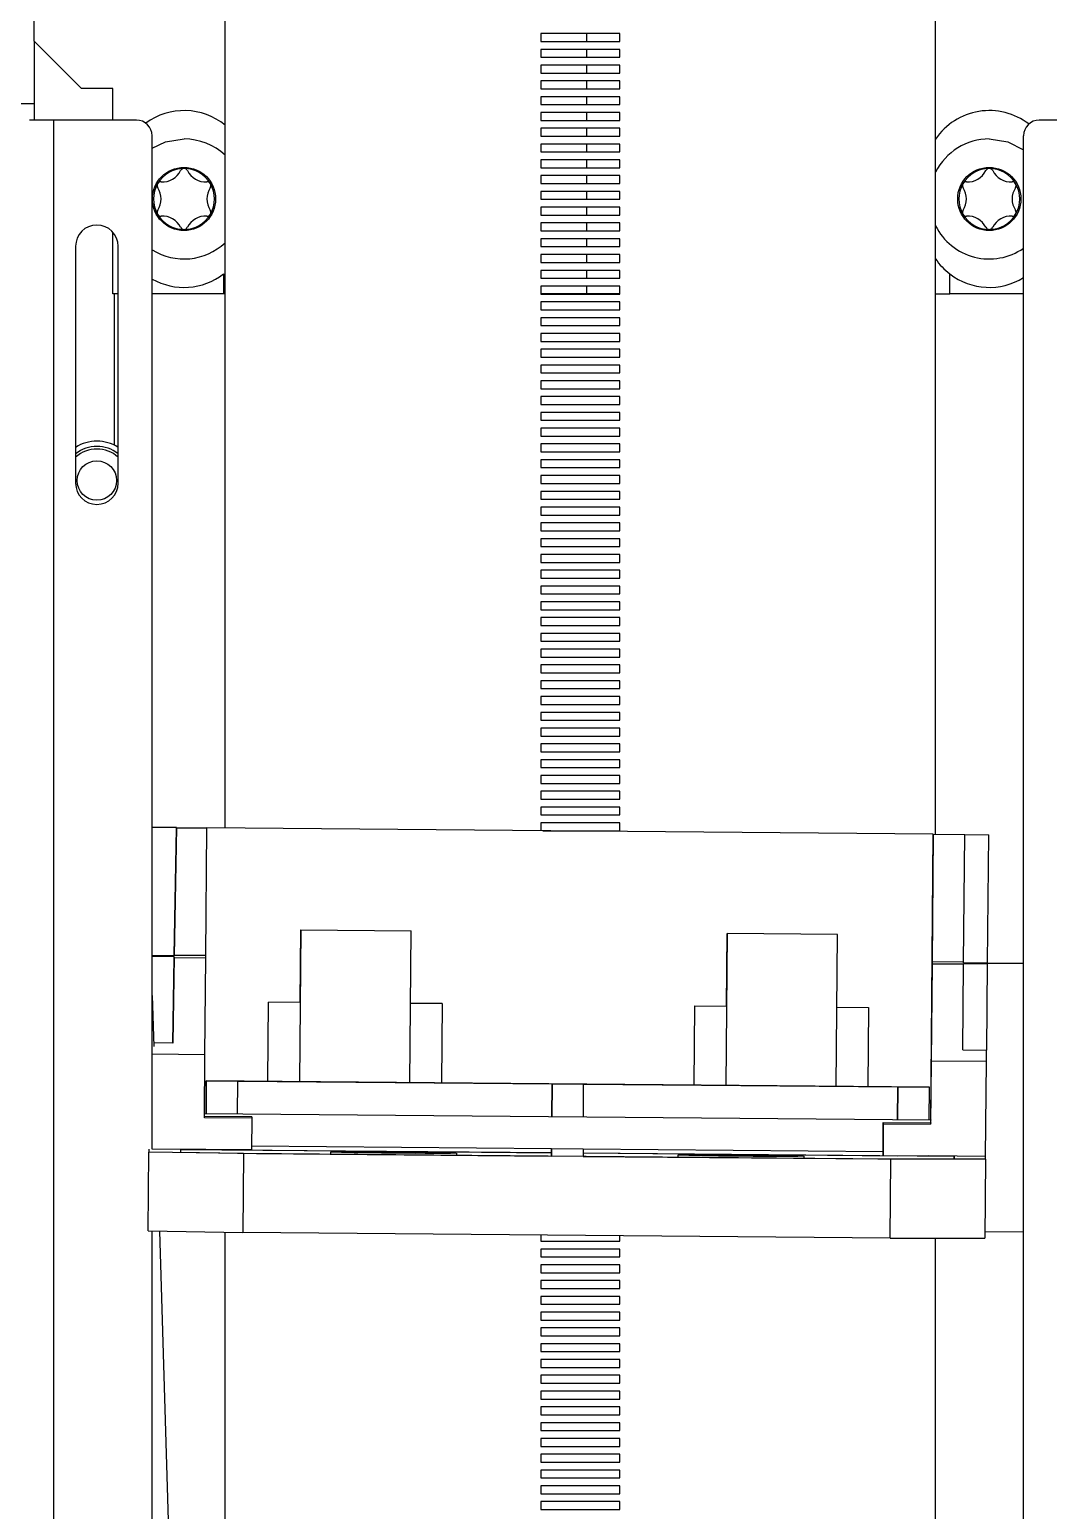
# Paper-space layout 'D' of a CAD drawing. Header units: inches. Extents: x 0 to 136, y 0 to 88.
# Drawn here: x 20.511 to 23.898, y 75.1 to 80.024 of the extents above; entities that cross this region are included whole.
import ezdxf

# ---------------------------------------------------------------- set-up
doc = ezdxf.new("R2010")
doc.units = ezdxf.units.IN
doc.header["$LTSCALE"] = 4
doc.header["$MEASUREMENT"] = 0

psp = doc.layouts.new('D')

# ---------------------------------------------------------------- linework, layer by layer
at = {"color": 7, "linetype": 'Continuous', "lineweight": 25}
for p, q in [((21.1609, 77.3692), (21.1609, 81.8923)), ((23.5231, 77.3486), (23.5231, 81.8923)), ((20.5257, 79.9858), (20.5257, 81.4031)), ((20.6832, 79.8283), (20.5257, 79.9858)), ((20.5257, 79.9858), (20.5257, 79.7233)), ((22.4732, 80.0109), (22.2107, 80.0109)), ((22.2107, 80.0109), (22.2107, 79.9847)), ((22.4732, 80.0109), (22.2107, 80.0109)), ((22.2107, 79.9847), (22.4732, 79.9847)), ((22.363, 80.0109), (22.363, 79.9847)), ((22.363, 80.0109), (22.363, 79.9847)), ((22.4732, 79.9847), (22.4732, 80.0109)), ((22.4732, 79.9584), (22.2107, 79.9584)), ((22.2107, 79.9584), (22.2107, 79.9322)), ((22.4732, 79.9584), (22.2107, 79.9584)), ((22.2107, 79.9322), (22.4732, 79.9322)), ((22.363, 79.9584), (22.363, 79.9322)), ((22.363, 79.9584), (22.363, 79.9322)), ((22.4732, 79.9322), (22.4732, 79.9584)), ((22.4732, 79.9059), (22.2107, 79.9059)), ((22.2107, 79.9059), (22.2107, 79.8797)), ((22.4732, 79.9059), (22.2107, 79.9059)), ((22.2107, 79.8797), (22.4732, 79.8797)), ((22.363, 79.9059), (22.363, 79.8797)), ((22.363, 79.9059), (22.363, 79.8797)), ((22.4732, 79.8797), (22.4732, 79.9059)), ((20.7882, 79.8283), (20.6832, 79.8283)), ((20.7882, 79.7233), (20.7882, 79.8283)), ((22.4732, 79.8534), (22.2107, 79.8534)), ((22.2107, 79.8534), (22.2107, 79.8272)), ((22.4732, 79.8534), (22.2107, 79.8534)), ((22.2107, 79.8272), (22.4732, 79.8272)), ((22.363, 79.8534), (22.363, 79.8272)), ((22.363, 79.8534), (22.363, 79.8272)), ((22.4732, 79.8272), (22.4732, 79.8534)), ((20.5257, 79.7771), (20.4207, 79.7771)), ((22.4732, 79.801), (22.2107, 79.801)), ((22.2107, 79.801), (22.2107, 79.7747)), ((22.4732, 79.801), (22.2107, 79.801)), ((22.2107, 79.7747), (22.4732, 79.7747)), ((22.363, 79.801), (22.363, 79.7747)), ((22.363, 79.801), (22.363, 79.7747)), ((22.4732, 79.7747), (22.4732, 79.801)), ((22.4732, 79.7485), (22.2107, 79.7485)), ((22.2107, 79.7485), (22.2107, 79.7222)), ((22.4732, 79.7485), (22.2107, 79.7485)), ((22.363, 79.7485), (22.363, 79.7222)), ((22.363, 79.7485), (22.363, 79.7222)), ((22.4732, 79.7222), (22.4732, 79.7485)), ((20.5911, 79.7233), (20.5111, 79.7233)), ((20.5911, 48.8047), (20.5911, 79.7233)), ((20.866, 79.7233), (20.5911, 79.7233)), ((22.2107, 79.7222), (22.4732, 79.7222)), ((22.4732, 79.696), (22.2107, 79.696)), ((22.2107, 79.696), (22.2107, 79.6697)), ((22.4732, 79.696), (22.2107, 79.696)), ((22.363, 79.696), (22.363, 79.6697)), ((22.363, 79.696), (22.363, 79.6697)), ((22.4732, 79.6697), (22.4732, 79.696)), ((24.1428, 79.7233), (23.8679, 79.7233)), ((20.9185, 76.3006), (20.9185, 79.6708)), ((22.2107, 79.6697), (22.4732, 79.6697)), ((22.4732, 79.6435), (22.2107, 79.6435)), ((22.2107, 79.6435), (22.2107, 79.6172)), ((22.4732, 79.6435), (22.2107, 79.6435)), ((22.363, 79.6435), (22.363, 79.6172)), ((22.363, 79.6435), (22.363, 79.6172)), ((22.4732, 79.6172), (22.4732, 79.6435)), ((23.8154, 49.8332), (23.8154, 79.6708)), ((22.2107, 79.6172), (22.4732, 79.6172)), ((22.4732, 79.591), (22.2107, 79.591)), ((22.2107, 79.591), (22.2107, 79.5647)), ((22.4732, 79.591), (22.2107, 79.591)), ((22.363, 79.591), (22.363, 79.5647)), ((22.363, 79.591), (22.363, 79.5647)), ((22.4732, 79.5647), (22.4732, 79.591)), ((22.2107, 79.5647), (22.4732, 79.5647)), ((22.4732, 79.5385), (22.2107, 79.5385)), ((22.2107, 79.5385), (22.2107, 79.5122)), ((22.4732, 79.5385), (22.2107, 79.5385)), ((22.363, 79.5385), (22.363, 79.5122)), ((22.363, 79.5385), (22.363, 79.5122)), ((22.4732, 79.5122), (22.4732, 79.5385)), ((22.2107, 79.5122), (22.4732, 79.5122)), ((22.4732, 79.486), (22.2107, 79.486)), ((22.2107, 79.486), (22.2107, 79.4597)), ((22.4732, 79.486), (22.2107, 79.486)), ((22.363, 79.486), (22.363, 79.4597)), ((22.363, 79.486), (22.363, 79.4597)), ((22.4732, 79.4597), (22.4732, 79.486)), ((22.2107, 79.4597), (22.4732, 79.4597)), ((22.4732, 79.4335), (22.2107, 79.4335)), ((22.2107, 79.4335), (22.2107, 79.4073)), ((22.4732, 79.4335), (22.2107, 79.4335)), ((22.363, 79.4335), (22.363, 79.4073)), ((22.363, 79.4335), (22.363, 79.4073)), ((22.4732, 79.4073), (22.4732, 79.4335)), ((22.2107, 79.4073), (22.4732, 79.4073)), ((22.4732, 79.381), (22.2107, 79.381)), ((22.2107, 79.381), (22.2107, 79.3548)), ((22.4732, 79.381), (22.2107, 79.381)), ((22.363, 79.381), (22.363, 79.3548)), ((22.363, 79.381), (22.363, 79.3548)), ((22.4732, 79.3548), (22.4732, 79.381)), ((20.7882, 79.1459), (20.7882, 79.35)), ((22.2107, 79.3548), (22.4732, 79.3548)), ((20.6639, 79.3034), (20.6639, 78.516)), ((20.8057, 78.516), (20.8057, 79.3034)), ((22.4732, 79.3285), (22.2107, 79.3285)), ((22.2107, 79.3285), (22.2107, 79.3023)), ((22.4732, 79.3285), (22.2107, 79.3285)), ((22.2107, 79.3023), (22.4732, 79.3023)), ((22.363, 79.3285), (22.363, 79.3023)), ((22.363, 79.3285), (22.363, 79.3023)), ((22.4732, 79.3023), (22.4732, 79.3285)), ((22.4732, 79.276), (22.2107, 79.276)), ((22.2107, 79.276), (22.2107, 79.2498)), ((22.4732, 79.276), (22.2107, 79.276)), ((22.2107, 79.2498), (22.4732, 79.2498)), ((22.363, 79.276), (22.363, 79.2498)), ((22.363, 79.276), (22.363, 79.2498)), ((22.4732, 79.2498), (22.4732, 79.276)), ((21.1556, 79.2115), (21.1556, 79.1459)), ((22.4732, 79.2235), (22.2107, 79.2235)), ((22.2107, 79.2235), (22.2107, 79.1973)), ((22.4732, 79.2235), (22.2107, 79.2235)), ((22.2107, 79.1973), (22.4732, 79.1973)), ((22.363, 79.2235), (22.363, 79.1973)), ((22.363, 79.2235), (22.363, 79.1973)), ((22.4732, 79.1973), (22.4732, 79.2235)), ((23.5703, 79.1459), (23.5703, 79.2115)), ((20.8057, 79.1459), (20.7882, 79.1459)), ((20.7934, 78.6419), (20.7934, 79.1459)), ((21.1556, 79.1459), (20.9185, 79.1459)), ((21.1609, 79.1459), (21.1556, 79.1459)), ((22.4732, 79.171), (22.2107, 79.171)), ((22.2107, 79.171), (22.2107, 79.1448)), ((22.4732, 79.171), (22.2107, 79.171)), ((22.363, 79.1459), (22.2107, 79.1459)), ((22.2107, 79.1448), (22.4732, 79.1448)), ((22.363, 79.171), (22.363, 79.1459)), ((22.363, 79.171), (22.363, 79.1459)), ((22.4732, 79.1459), (22.363, 79.1459)), ((22.4732, 79.1448), (22.4732, 79.171)), ((23.5231, 79.1459), (23.5703, 79.1459)), ((23.8154, 79.1459), (23.5703, 79.1459)), ((22.4732, 79.1185), (22.2107, 79.1185)), ((22.2107, 79.1185), (22.2107, 79.0923)), ((22.4732, 79.1185), (22.2107, 79.1185)), ((22.2107, 79.0923), (22.4732, 79.0923)), ((22.4732, 79.0923), (22.4732, 79.1185)), ((22.4732, 79.066), (22.2107, 79.066)), ((22.2107, 79.066), (22.2107, 79.0398)), ((22.4732, 79.066), (22.2107, 79.066)), ((22.2107, 79.0398), (22.4732, 79.0398)), ((22.4732, 79.0398), (22.4732, 79.066)), ((22.4732, 79.0136), (22.2107, 79.0136)), ((22.2107, 79.0136), (22.2107, 78.9873)), ((22.4732, 79.0136), (22.2107, 79.0136)), ((22.2107, 78.9873), (22.4732, 78.9873)), ((22.4732, 78.9873), (22.4732, 79.0136)), ((22.4732, 78.9611), (22.2107, 78.9611)), ((22.2107, 78.9611), (22.2107, 78.9348)), ((22.4732, 78.9611), (22.2107, 78.9611)), ((22.4732, 78.9348), (22.4732, 78.9611)), ((22.2107, 78.9348), (22.4732, 78.9348)), ((22.4732, 78.9086), (22.2107, 78.9086)), ((22.2107, 78.9086), (22.2107, 78.8823)), ((22.4732, 78.9086), (22.2107, 78.9086)), ((22.4732, 78.8823), (22.4732, 78.9086)), ((22.2107, 78.8823), (22.4732, 78.8823)), ((22.4732, 78.8561), (22.2107, 78.8561)), ((22.2107, 78.8561), (22.2107, 78.8298)), ((22.4732, 78.8561), (22.2107, 78.8561)), ((22.4732, 78.8298), (22.4732, 78.8561)), ((22.2107, 78.8298), (22.4732, 78.8298)), ((22.4732, 78.8036), (22.2107, 78.8036)), ((22.2107, 78.8036), (22.2107, 78.7773)), ((22.4732, 78.8036), (22.2107, 78.8036)), ((22.4732, 78.7773), (22.4732, 78.8036)), ((22.2107, 78.7773), (22.4732, 78.7773)), ((22.4732, 78.7511), (22.2107, 78.7511)), ((22.2107, 78.7511), (22.2107, 78.7248)), ((22.4732, 78.7511), (22.2107, 78.7511)), ((22.4732, 78.7248), (22.4732, 78.7511)), ((22.2107, 78.7248), (22.4732, 78.7248)), ((22.4732, 78.6986), (22.2107, 78.6986)), ((22.2107, 78.6986), (22.2107, 78.6723)), ((22.4732, 78.6986), (22.2107, 78.6986)), ((22.4732, 78.6723), (22.4732, 78.6986)), ((22.2107, 78.6723), (22.4732, 78.6723)), ((22.4732, 78.6461), (22.2107, 78.6461)), ((22.2107, 78.6461), (22.2107, 78.6199)), ((22.4732, 78.6461), (22.2107, 78.6461)), ((22.4732, 78.6199), (22.4732, 78.6461)), ((22.2107, 78.6199), (22.4732, 78.6199)), ((22.4732, 78.5936), (22.2107, 78.5936)), ((22.2107, 78.5936), (22.2107, 78.5674)), ((22.4732, 78.5936), (22.2107, 78.5936)), ((22.4732, 78.5674), (22.4732, 78.5936)), ((22.2107, 78.5674), (22.4732, 78.5674)), ((22.4732, 78.5411), (22.2107, 78.5411)), ((22.2107, 78.5411), (22.2107, 78.5149)), ((22.4732, 78.5411), (22.2107, 78.5411)), ((22.2107, 78.5149), (22.4732, 78.5149)), ((22.4732, 78.5149), (22.4732, 78.5411)), ((22.4732, 78.4886), (22.2107, 78.4886)), ((22.2107, 78.4886), (22.2107, 78.4624)), ((22.4732, 78.4886), (22.2107, 78.4886)), ((22.2107, 78.4624), (22.4732, 78.4624)), ((22.4732, 78.4624), (22.4732, 78.4886)), ((22.4732, 78.4361), (22.2107, 78.4361)), ((22.2107, 78.4361), (22.2107, 78.4099)), ((22.4732, 78.4361), (22.2107, 78.4361)), ((22.2107, 78.4099), (22.4732, 78.4099)), ((22.4732, 78.4099), (22.4732, 78.4361)), ((22.4732, 78.3836), (22.2107, 78.3836)), ((22.2107, 78.3836), (22.2107, 78.3574)), ((22.4732, 78.3836), (22.2107, 78.3836)), ((22.2107, 78.3574), (22.4732, 78.3574)), ((22.4732, 78.3574), (22.4732, 78.3836)), ((22.4732, 78.3311), (22.2107, 78.3311)), ((22.2107, 78.3311), (22.2107, 78.3049)), ((22.4732, 78.3311), (22.2107, 78.3311)), ((22.2107, 78.3049), (22.4732, 78.3049)), ((22.4732, 78.3049), (22.4732, 78.3311)), ((22.4732, 78.2786), (22.2107, 78.2786)), ((22.2107, 78.2786), (22.2107, 78.2524)), ((22.4732, 78.2786), (22.2107, 78.2786)), ((22.2107, 78.2524), (22.4732, 78.2524)), ((22.4732, 78.2524), (22.4732, 78.2786)), ((22.4732, 78.2262), (22.2107, 78.2262)), ((22.2107, 78.2262), (22.2107, 78.1999)), ((22.4732, 78.2262), (22.2107, 78.2262)), ((22.2107, 78.1999), (22.4732, 78.1999)), ((22.4732, 78.1999), (22.4732, 78.2262)), ((22.4732, 78.1737), (22.2107, 78.1737)), ((22.2107, 78.1737), (22.2107, 78.1474)), ((22.4732, 78.1737), (22.2107, 78.1737)), ((22.4732, 78.1474), (22.4732, 78.1737)), ((22.2107, 78.1474), (22.4732, 78.1474)), ((22.4732, 78.1212), (22.2107, 78.1212)), ((22.2107, 78.1212), (22.2107, 78.0949)), ((22.4732, 78.1212), (22.2107, 78.1212)), ((22.4732, 78.0949), (22.4732, 78.1212)), ((22.2107, 78.0949), (22.4732, 78.0949)), ((22.4732, 78.0687), (22.2107, 78.0687)), ((22.2107, 78.0687), (22.2107, 78.0424)), ((22.4732, 78.0687), (22.2107, 78.0687)), ((22.4732, 78.0424), (22.4732, 78.0687)), ((22.2107, 78.0424), (22.4732, 78.0424)), ((22.4732, 78.0162), (22.2107, 78.0162)), ((22.2107, 78.0162), (22.2107, 77.9899)), ((22.4732, 78.0162), (22.2107, 78.0162)), ((22.4732, 77.9899), (22.4732, 78.0162)), ((22.2107, 77.9899), (22.4732, 77.9899)), ((22.4732, 77.9637), (22.2107, 77.9637)), ((22.2107, 77.9637), (22.2107, 77.9374)), ((22.4732, 77.9637), (22.2107, 77.9637)), ((22.4732, 77.9374), (22.4732, 77.9637)), ((22.2107, 77.9374), (22.4732, 77.9374)), ((22.4732, 77.9112), (22.2107, 77.9112)), ((22.2107, 77.9112), (22.2107, 77.8849)), ((22.4732, 77.9112), (22.2107, 77.9112)), ((22.4732, 77.8849), (22.4732, 77.9112)), ((22.2107, 77.8849), (22.4732, 77.8849)), ((22.4732, 77.8587), (22.2107, 77.8587)), ((22.2107, 77.8587), (22.2107, 77.8325)), ((22.4732, 77.8587), (22.2107, 77.8587)), ((22.4732, 77.8325), (22.4732, 77.8587)), ((22.2107, 77.8325), (22.4732, 77.8325)), ((22.4732, 77.8062), (22.2107, 77.8062)), ((22.2107, 77.8062), (22.2107, 77.78)), ((22.4732, 77.8062), (22.2107, 77.8062)), ((22.4732, 77.78), (22.4732, 77.8062)), ((22.2107, 77.78), (22.4732, 77.78)), ((22.4732, 77.7537), (22.2107, 77.7537)), ((22.2107, 77.7537), (22.2107, 77.7275)), ((22.4732, 77.7537), (22.2107, 77.7537)), ((22.4732, 77.7275), (22.4732, 77.7537)), ((22.2107, 77.7275), (22.4732, 77.7275)), ((22.4732, 77.7012), (22.2107, 77.7012)), ((22.2107, 77.7012), (22.2107, 77.675)), ((22.4732, 77.7012), (22.2107, 77.7012)), ((22.2107, 77.675), (22.4732, 77.675)), ((22.4732, 77.675), (22.4732, 77.7012)), ((22.4732, 77.6487), (22.2107, 77.6487)), ((22.2107, 77.6487), (22.2107, 77.6225)), ((22.4732, 77.6487), (22.2107, 77.6487)), ((22.2107, 77.6225), (22.4732, 77.6225)), ((22.4732, 77.6225), (22.4732, 77.6487)), ((22.4732, 77.5962), (22.2107, 77.5962)), ((22.2107, 77.5962), (22.2107, 77.57)), ((22.4732, 77.5962), (22.2107, 77.5962)), ((22.2107, 77.57), (22.4732, 77.57)), ((22.4732, 77.57), (22.4732, 77.5962)), ((22.4732, 77.5437), (22.2107, 77.5437)), ((22.2107, 77.5437), (22.2107, 77.5175)), ((22.4732, 77.5437), (22.2107, 77.5437)), ((22.2107, 77.5175), (22.4732, 77.5175)), ((22.4732, 77.5175), (22.4732, 77.5437)), ((22.4732, 77.4912), (22.2107, 77.4912)), ((22.2107, 77.4912), (22.2107, 77.465)), ((22.4732, 77.4912), (22.2107, 77.4912)), ((22.2107, 77.465), (22.4732, 77.465)), ((22.4732, 77.465), (22.4732, 77.4912)), ((22.4732, 77.4388), (22.2107, 77.4388)), ((22.2107, 77.4388), (22.2107, 77.4125)), ((22.4732, 77.4388), (22.2107, 77.4388)), ((22.2107, 77.4125), (22.4732, 77.4125)), ((22.4732, 77.4125), (22.4732, 77.4388)), ((20.9992, 77.3704), (20.9185, 77.3711)), ((20.9992, 77.3704), (20.9918, 76.9439)), ((20.9918, 76.9455), (20.9992, 77.369)), ((20.9992, 77.369), (20.9992, 77.3704)), ((21.1005, 77.3681), (20.9992, 77.369)), ((21.0968, 76.9446), (21.1005, 77.3681)), ((23.5151, 77.3482), (21.1005, 77.3693)), ((21.1005, 77.3681), (21.1005, 77.3693)), ((22.4732, 77.3863), (22.2107, 77.3863)), ((22.2107, 77.3863), (22.2107, 77.3601)), ((22.4732, 77.3863), (22.2107, 77.3863)), ((22.2169, 77.36), (22.4732, 77.36)), ((22.4732, 77.36), (22.4732, 77.3863)), ((23.5068, 76.3972), (23.5151, 77.3482)), ((23.5151, 77.3471), (23.5114, 76.9235)), ((23.5151, 77.3471), (23.5151, 77.3482)), ((23.6201, 77.3462), (23.5151, 77.3471)), ((23.6164, 76.9226), (23.6201, 77.3462)), ((23.6201, 77.3475), (23.6988, 77.3468)), ((23.6201, 77.3462), (23.6201, 77.3475)), ((23.6988, 77.3468), (23.6951, 76.9203)), ((23.6988, 77.3468), (23.6988, 77.3475)), ((21.4125, 77.0301), (21.4081, 76.526)), ((21.4104, 76.7891), (21.4125, 77.0301)), ((21.4125, 77.0301), (21.78, 77.0268)), ((21.7756, 76.5228), (21.78, 77.0268)), ((22.8298, 77.0177), (22.8254, 76.5136)), ((22.8277, 76.7768), (22.8298, 77.0177)), ((23.1972, 77.0145), (22.8298, 77.0177)), ((23.1928, 76.5104), (23.1972, 77.0145)), ((20.9918, 76.9439), (20.9185, 76.9445)), ((20.9918, 76.9409), (20.9185, 76.9415)), ((20.9918, 76.9409), (20.9868, 76.6539)), ((20.9869, 76.6539), (20.9918, 76.9386)), ((20.9918, 76.9439), (20.9918, 76.9455)), ((21.0968, 76.9446), (20.9918, 76.9455)), ((20.9918, 76.9386), (20.9918, 76.9409)), ((20.9918, 76.9386), (21.0968, 76.9377)), ((21.094, 76.615), (21.0968, 76.9377)), ((21.0968, 76.9377), (21.0968, 76.9446)), ((23.5114, 76.9166), (23.5086, 76.5939)), ((23.5114, 76.9235), (23.5114, 76.9166)), ((23.6164, 76.9226), (23.5114, 76.9235)), ((23.6164, 76.9157), (23.5114, 76.9166)), ((23.6164, 76.921), (23.6164, 76.9226)), ((23.6164, 76.921), (23.6951, 76.9203)), ((23.6164, 76.918), (23.6951, 76.9173)), ((23.6164, 76.9157), (23.6164, 76.918)), ((23.6951, 76.9173), (23.6926, 76.6303)), ((23.6951, 76.9203), (23.6951, 76.9194)), ((23.8154, 76.9183), (23.6951, 76.9194)), ((23.8154, 76.9171), (23.6951, 76.9182)), ((23.6951, 76.9182), (23.6951, 76.9173)), ((23.6139, 76.631), (23.6164, 76.9157)), ((20.9185, 76.812), (20.9237, 76.6422)), ((21.3031, 76.5269), (21.3054, 76.79)), ((21.4104, 76.7891), (21.3054, 76.79)), ((21.8828, 76.785), (21.7779, 76.7859)), ((21.8828, 76.785), (21.8806, 76.5219)), ((22.7204, 76.5145), (22.7227, 76.7777)), ((22.7227, 76.7777), (22.8277, 76.7768)), ((23.1951, 76.7735), (23.3001, 76.7726)), ((23.3001, 76.7726), (23.2978, 76.5095)), ((20.9869, 76.6539), (20.9234, 76.6544)), ((23.6139, 76.631), (23.6926, 76.6303)), ((23.6923, 76.5923), (23.6926, 76.6303)), ((21.094, 76.615), (20.9185, 76.6165)), ((21.0921, 76.405), (21.094, 76.615)), ((23.5086, 76.5939), (23.5067, 76.3839)), ((23.6923, 76.5923), (23.5086, 76.5939)), ((23.6895, 76.2769), (23.6923, 76.5923)), ((21.0975, 76.4183), (21.0984, 76.5287)), ((21.0984, 76.5279), (21.0975, 76.4183)), ((21.0984, 76.5287), (21.0984, 76.5279)), ((23.5025, 76.5077), (21.0984, 76.5287)), ((21.0984, 76.5279), (21.2034, 76.527)), ((21.2025, 76.4173), (21.2034, 76.527)), ((21.2034, 76.527), (22.248, 76.5179)), ((22.247, 76.4082), (22.248, 76.5179)), ((22.248, 76.5179), (22.247, 76.4082)), ((22.248, 76.5179), (22.353, 76.517)), ((22.352, 76.4073), (22.353, 76.517)), ((22.353, 76.517), (23.3976, 76.5078)), ((23.3976, 76.5078), (23.3966, 76.3982)), ((23.3966, 76.3982), (23.3976, 76.5078)), ((23.3976, 76.5078), (23.5025, 76.5069)), ((23.5016, 76.3973), (23.5025, 76.5069)), ((23.5025, 76.5077), (23.5025, 76.5069)), ((21.2496, 76.4036), (21.0921, 76.405)), ((21.2496, 76.4082), (21.0922, 76.4096)), ((23.5068, 76.3972), (21.0923, 76.4183)), ((21.2496, 76.4036), (21.2487, 76.2987)), ((21.2496, 76.4082), (21.2496, 76.4036)), ((23.3484, 76.2849), (23.3493, 76.3899)), ((23.3493, 76.3853), (23.3484, 76.2803)), ((23.3493, 76.3899), (23.3493, 76.3853)), ((23.3493, 76.3899), (23.5068, 76.3885)), ((23.3493, 76.3853), (23.5067, 76.3839)), ((23.5068, 76.3885), (23.5067, 76.3839)), ((20.9052, 76.0291), (20.9074, 76.2916)), ((20.9075, 76.3007), (20.9074, 76.2916)), ((21.2224, 76.2861), (20.9074, 76.2916)), ((21.0965, 76.2995), (20.9185, 76.3011)), ((21.0125, 76.2991), (21.0124, 76.291)), ((21.0124, 76.291), (21.2659, 76.2866)), ((22.246, 76.2884), (21.0125, 76.2991)), ((21.2487, 76.2987), (21.0912, 76.3)), ((21.0912, 76.2996), (21.0912, 76.3)), ((21.0964, 76.2995), (21.0964, 76.3)), ((21.0965, 76.2995), (21.0965, 76.3)), ((21.2015, 76.2991), (21.2015, 76.2984)), ((21.2015, 76.2984), (22.246, 76.2893)), ((21.2224, 76.2861), (21.2201, 76.0236)), ((23.3745, 76.2673), (21.2224, 76.2861)), ((22.2461, 76.3021), (21.2488, 76.3108)), ((21.2659, 76.2866), (22.246, 76.2781)), ((21.5111, 76.2913), (21.5111, 76.2845)), ((21.931, 76.2808), (21.9311, 76.2877)), ((22.246, 76.2884), (22.2459, 76.2781)), ((22.246, 76.2893), (22.2461, 76.3021)), ((22.2461, 76.3021), (22.246, 76.2893)), ((22.246, 76.2781), (22.246, 76.2884)), ((22.3511, 76.3012), (22.2461, 76.3021)), ((22.351, 76.2875), (22.3509, 76.2771)), ((22.3509, 76.2771), (23.331, 76.2686)), ((22.3511, 76.3012), (22.351, 76.2884)), ((22.351, 76.2884), (23.3956, 76.2793)), ((23.5846, 76.2767), (22.351, 76.2875)), ((23.3485, 76.2925), (22.3511, 76.3012)), ((22.6659, 76.2813), (22.6659, 76.2744)), ((23.0858, 76.2707), (23.0859, 76.2776)), ((23.3484, 76.2803), (23.3484, 76.2849)), ((23.3484, 76.2803), (23.5058, 76.279)), ((23.3956, 76.2793), (23.3956, 76.2799)), ((23.3956, 76.2799), (23.3956, 76.2793)), ((23.5006, 76.279), (23.5006, 76.2786)), ((23.6895, 76.2769), (23.5006, 76.2786)), ((23.5058, 76.279), (23.5058, 76.2785)), ((23.5845, 76.2686), (23.5846, 76.2767)), ((23.5846, 76.2767), (23.5845, 76.2686)), ((23.6895, 76.2673), (23.6895, 76.2769)), ((23.331, 76.2686), (23.5845, 76.2686)), ((23.3722, 76.0048), (23.3745, 76.2673)), ((23.6895, 76.2673), (23.3745, 76.2673)), ((23.6895, 76.2673), (23.6872, 76.0048)), ((20.9052, 76.0291), (20.9052, 76.0383)), ((20.9052, 76.0291), (21.2201, 76.0236)), ((20.9185, 48.2798), (20.9185, 76.0289)), ((20.9425, 76.0285), (21.6917, 51.5595)), ((21.1609, 68.8975), (21.1609, 76.0247)), ((23.3722, 76.0048), (21.2201, 76.0236)), ((22.2107, 76.015), (22.2107, 75.9952)), ((22.2107, 75.9952), (22.4732, 75.9952)), ((22.4732, 75.9952), (22.4732, 76.0127)), ((23.3722, 76.0048), (23.6872, 76.0048)), ((23.5231, 48.6199), (23.5231, 76.0048)), ((23.8154, 76.0247), (23.6874, 76.0259)), ((22.4732, 75.9689), (22.2107, 75.9689)), ((22.2107, 75.9689), (22.2107, 75.9427)), ((22.4732, 75.9689), (22.2107, 75.9689)), ((22.2107, 75.9427), (22.4732, 75.9427)), ((22.4732, 75.9427), (22.4732, 75.9689)), ((22.4732, 75.9164), (22.2107, 75.9164)), ((22.2107, 75.9164), (22.2107, 75.8902)), ((22.4732, 75.9164), (22.2107, 75.9164)), ((22.2107, 75.8902), (22.4732, 75.8902)), ((22.4732, 75.8902), (22.4732, 75.9164)), ((22.4732, 75.8639), (22.2107, 75.8639)), ((22.2107, 75.8639), (22.2107, 75.8377)), ((22.4732, 75.8639), (22.2107, 75.8639)), ((22.2107, 75.8377), (22.4732, 75.8377)), ((22.4732, 75.8377), (22.4732, 75.8639)), ((22.4732, 75.8115), (22.2107, 75.8115)), ((22.2107, 75.8115), (22.2107, 75.7852)), ((22.4732, 75.8115), (22.2107, 75.8115)), ((22.2107, 75.7852), (22.4732, 75.7852)), ((22.4732, 75.7852), (22.4732, 75.8115)), ((22.4732, 75.759), (22.2107, 75.759)), ((22.2107, 75.759), (22.2107, 75.7327)), ((22.4732, 75.759), (22.2107, 75.759)), ((22.4732, 75.7327), (22.4732, 75.759)), ((22.2107, 75.7327), (22.4732, 75.7327)), ((22.4732, 75.7065), (22.2107, 75.7065)), ((22.2107, 75.7065), (22.2107, 75.6802)), ((22.4732, 75.7065), (22.2107, 75.7065)), ((22.4732, 75.6802), (22.4732, 75.7065)), ((22.2107, 75.6802), (22.4732, 75.6802)), ((22.4732, 75.654), (22.2107, 75.654)), ((22.2107, 75.654), (22.2107, 75.6277)), ((22.4732, 75.654), (22.2107, 75.654)), ((22.4732, 75.6277), (22.4732, 75.654)), ((22.2107, 75.6277), (22.4732, 75.6277)), ((22.4732, 75.6015), (22.2107, 75.6015)), ((22.2107, 75.6015), (22.2107, 75.5752)), ((22.4732, 75.6015), (22.2107, 75.6015)), ((22.4732, 75.5752), (22.4732, 75.6015)), ((22.2107, 75.5752), (22.4732, 75.5752)), ((22.4732, 75.549), (22.2107, 75.549)), ((22.2107, 75.549), (22.2107, 75.5227)), ((22.4732, 75.549), (22.2107, 75.549)), ((22.4732, 75.5227), (22.4732, 75.549)), ((22.2107, 75.5227), (22.4732, 75.5227)), ((22.4732, 75.4965), (22.2107, 75.4965)), ((22.2107, 75.4965), (22.2107, 75.4702)), ((22.4732, 75.4965), (22.2107, 75.4965)), ((22.4732, 75.4702), (22.4732, 75.4965)), ((22.2107, 75.4702), (22.4732, 75.4702)), ((22.4732, 75.444), (22.2107, 75.444)), ((22.2107, 75.444), (22.2107, 75.4178)), ((22.4732, 75.444), (22.2107, 75.444)), ((22.4732, 75.4178), (22.4732, 75.444)), ((22.2107, 75.4178), (22.4732, 75.4178)), ((22.4732, 75.3915), (22.2107, 75.3915)), ((22.2107, 75.3915), (22.2107, 75.3653)), ((22.4732, 75.3915), (22.2107, 75.3915)), ((22.4732, 75.3653), (22.4732, 75.3915)), ((22.2107, 75.3653), (22.4732, 75.3653)), ((22.4732, 75.339), (22.2107, 75.339)), ((22.2107, 75.339), (22.2107, 75.3128)), ((22.4732, 75.339), (22.2107, 75.339)), ((22.2107, 75.3128), (22.4732, 75.3128)), ((22.4732, 75.3128), (22.4732, 75.339)), ((22.4732, 75.2865), (22.2107, 75.2865)), ((22.2107, 75.2865), (22.2107, 75.2603)), ((22.4732, 75.2865), (22.2107, 75.2865)), ((22.2107, 75.2603), (22.4732, 75.2603)), ((22.4732, 75.2603), (22.4732, 75.2865)), ((22.4732, 75.234), (22.2107, 75.234)), ((22.2107, 75.234), (22.2107, 75.2078)), ((22.4732, 75.234), (22.2107, 75.234)), ((22.2107, 75.2078), (22.4732, 75.2078)), ((22.4732, 75.2078), (22.4732, 75.234)), ((22.4732, 75.1815), (22.2107, 75.1815)), ((22.2107, 75.1815), (22.2107, 75.1553)), ((22.4732, 75.1815), (22.2107, 75.1815)), ((22.2107, 75.1553), (22.4732, 75.1553)), ((22.4732, 75.1553), (22.4732, 75.1815)), ((22.4732, 75.129), (22.2107, 75.129)), ((22.2107, 75.129), (22.2107, 75.1028)), ((22.4732, 75.129), (22.2107, 75.129)), ((22.2107, 75.1028), (22.4732, 75.1028)), ((22.4732, 75.1028), (22.4732, 75.129))]:
    psp.add_line(p, q, dxfattribs=at)
at = {"color": 7, "linetype": 'Continuous', "lineweight": 25, "flags": 128}
for points in [[(20.9185, 79.6299), (20.9627, 79.6506), (21.0244, 79.6603)], [(23.7015, 79.6603), (23.7632, 79.6506), (23.8154, 79.6247)], [(23.5068, 76.3885), (23.5068, 76.3892), (23.5069, 76.3991), (23.5068, 76.3975), (23.5068, 76.3972)], [(21.5111, 76.2913), (21.5205, 76.2918), (21.5476, 76.292), (21.5902, 76.2921), (21.6444, 76.2919), (21.7054, 76.2915), (21.7678, 76.2909), (21.8261, 76.2902), (21.875, 76.2894), (21.9103, 76.2886), (21.9287, 76.288), (21.9287, 76.2874), (21.9103, 76.2871), (21.875, 76.2869), (21.8261, 76.287), (21.7678, 76.2873), (21.7054, 76.2878), (21.6444, 76.2885), (21.5902, 76.2892), (21.5476, 76.29), (21.5204, 76.2907), (21.5111, 76.2913)], [(21.8261, 76.2886), (21.8181, 76.289), (21.7953, 76.2895), (21.7613, 76.29), (21.7211, 76.2904), (21.6809, 76.2907), (21.6469, 76.2908), (21.6241, 76.2907), (21.6161, 76.2904), (21.6241, 76.29), (21.6469, 76.2895), (21.6809, 76.289), (21.7211, 76.2886), (21.7613, 76.2883), (21.7953, 76.2882), (21.8181, 76.2883), (21.8261, 76.2886)], [(22.6659, 76.2813), (22.6753, 76.2817), (22.7024, 76.282), (22.745, 76.282), (22.7992, 76.2818), (22.8602, 76.2814), (22.9226, 76.2808), (22.9809, 76.2801), (23.0298, 76.2793), (23.0651, 76.2786), (23.0835, 76.2779), (23.0835, 76.2773), (23.0651, 76.277), (23.0298, 76.2768), (22.9809, 76.2769), (22.9226, 76.2772), (22.8602, 76.2777), (22.7992, 76.2784), (22.745, 76.2791), (22.7024, 76.2799), (22.6753, 76.2806), (22.6659, 76.2813)], [(22.9809, 76.2785), (22.9729, 76.2789), (22.9501, 76.2794), (22.9161, 76.2799), (22.8759, 76.2803), (22.8357, 76.2806), (22.8017, 76.2807), (22.7789, 76.2806), (22.7709, 76.2803), (22.7789, 76.2799), (22.8017, 76.2794), (22.8357, 76.2789), (22.8759, 76.2785), (22.9161, 76.2782), (22.9501, 76.2781), (22.9729, 76.2782), (22.9809, 76.2785)]]:
    psp.add_lwpolyline(points, dxfattribs=at)
at = {"color": 7, "linetype": 'Continuous', "lineweight": 25}
for centre, radius in [((21.0244, 79.4609), 0.105), ((23.7015, 79.4609), 0.105), ((20.7348, 78.5244), 0.0656)]:
    psp.add_circle(centre, radius, dxfattribs=at)
for centre, radius, start, end in [((21.0244, 79.5396), 0.2152, 50.6433, 126.2569), ((23.7015, 79.5396), 0.2152, 52.4369, 146.0236), ((20.866, 79.6708), 0.0525, 0, 90), ((23.8679, 79.6708), 0.0525, 90, 180), ((21.0244, 79.4609), 0.1995, 46.8264, 90), ((23.7015, 79.4609), 0.1995, 90, 153.4746), ((21.0244, 79.4609), 0.1013, 90, 150), ((20.9528, 79.5848), 0.0671, 266.2361, 333.7639), ((21.0244, 79.5495), 0.0127, 90, 153.7639), ((21.0244, 79.4609), 0.1013, 30, 90), ((21.0244, 79.5495), 0.0127, 26.2361, 90), ((21.0959, 79.5848), 0.0671, 206.2361, 273.7639), ((23.7015, 79.4609), 0.1013, 90, 150), ((23.63, 79.5848), 0.0671, 266.2361, 333.7639), ((23.7015, 79.5495), 0.0127, 90, 153.7639), ((23.7015, 79.4609), 0.1013, 30, 90), ((23.7015, 79.5495), 0.0127, 26.2361, 90), ((23.7731, 79.5848), 0.0671, 206.2361, 273.7639), ((21.0244, 79.4609), 0.1013, 150, 210), ((20.9476, 79.5052), 0.0127, 150, 213.7639), ((20.9476, 79.5052), 0.0127, 86.2361, 150), ((20.8813, 79.4609), 0.0671, 326.2361, 33.7639), ((21.1011, 79.5052), 0.0127, 30, 93.7639), ((21.1674, 79.4609), 0.0671, 146.2361, 213.7639), ((21.1011, 79.5052), 0.0127, 326.2361, 30), ((21.0244, 79.4609), 0.1013, 330, 30), ((23.7015, 79.4609), 0.1013, 150, 210), ((23.6248, 79.5052), 0.0127, 150, 213.7639), ((23.6248, 79.5052), 0.0127, 86.2361, 150), ((23.5585, 79.4609), 0.0671, 326.2361, 33.7639), ((23.7783, 79.5052), 0.0127, 30, 93.7639), ((23.8446, 79.4609), 0.0671, 146.2361, 213.7639), ((23.7783, 79.5052), 0.0127, 326.2361, 30), ((23.7015, 79.4609), 0.1013, 330, 30), ((20.9476, 79.4165), 0.0127, 146.2361, 210), ((21.0244, 79.4609), 0.1013, 210, 270), ((20.9476, 79.4165), 0.0127, 210, 273.7639), ((20.9528, 79.337), 0.0671, 26.2361, 93.7639), ((21.0244, 79.4609), 0.1013, 270, 330), ((21.0959, 79.337), 0.0671, 86.2361, 153.7639), ((21.1011, 79.4165), 0.0127, 266.2361, 330), ((21.1011, 79.4165), 0.0127, 330, 33.7639), ((23.6248, 79.4165), 0.0127, 146.2361, 210), ((23.7015, 79.4609), 0.1013, 210, 270), ((23.6248, 79.4165), 0.0127, 210, 273.7639), ((23.63, 79.337), 0.0671, 26.2361, 93.7639), ((23.7015, 79.4609), 0.1013, 270, 330), ((23.7731, 79.337), 0.0671, 86.2361, 153.7639), ((23.7783, 79.4165), 0.0127, 266.2361, 330), ((23.7783, 79.4165), 0.0127, 330, 33.7639), ((20.7348, 79.3034), 0.0709, 0, 180), ((21.0244, 79.3722), 0.0127, 206.2361, 270), ((21.0244, 79.3722), 0.0127, 270, 333.7639), ((23.7015, 79.4609), 0.1995, 206.5254, 304.7961), ((23.7015, 79.3722), 0.0127, 206.2361, 270), ((23.7015, 79.3722), 0.0127, 270, 333.7639), ((21.0244, 79.4609), 0.1995, 237.9501, 313.1736), ((23.7015, 79.3821), 0.2152, 213.9764, 232.4281), ((21.0244, 79.3821), 0.2152, 240.5391, 307.5719), ((23.7015, 79.3821), 0.2152, 232.4281, 301.9313), ((20.7348, 78.5244), 0.1312, 57.3164, 122.6836), ((20.7348, 78.5244), 0.1137, 51.4588, 128.5412), ((20.7348, 78.5244), 0.105, 47.5458, 132.4542), ((20.7348, 78.516), 0.0709, 180, 0)]:
    psp.add_arc(centre, radius, start, end, dxfattribs=at)

doc.saveas('drawing.dxf')
